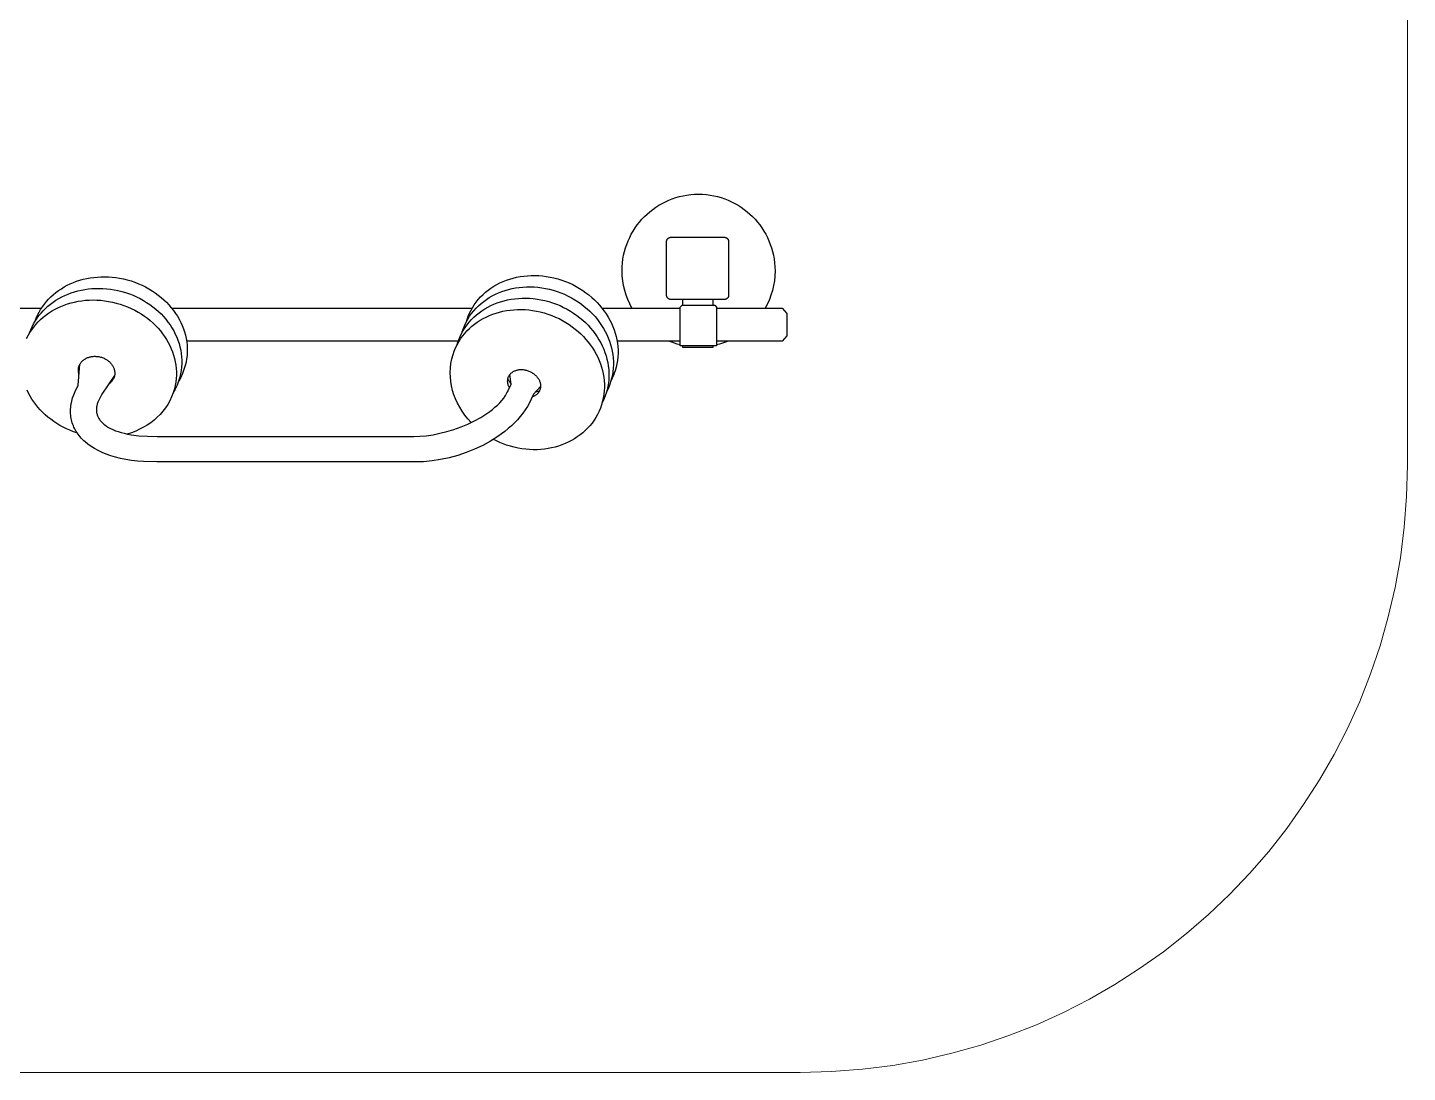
# Model space of a CAD drawing. Header units: millimetres. Extents: x -2168 to 1806, y -1792 to 1649.
# Drawn here: x -467 to 1806, y -1792 to -71 of the extents above; entities that cross this region are included whole.
import ezdxf

# ---------------------------------------------------------------- set-up
doc = ezdxf.new("R2010")
doc.units = ezdxf.units.MM
doc.layers.add('DIKOM_ЗОНА', color=80, linetype='Continuous')
doc.layers.add('DIKOM_ОБЪЕКТ', color=7, linetype='Continuous')

msp = doc.modelspace()

# ---------------------------------------------------------------- linework, layer by layer
at = {"layer": 'DIKOM_ЗОНА', "color": 3, "lineweight": 15}
msp.add_lwpolyline([(-1167.8, -1792.4), (806.2, -1792.4), (857.6, -1791.1), (908.4, -1787.3), (958.4, -1780.9), (1007.6, -1772.1), (1056, -1760.9), (1103.4, -1747.4), (1149.9, -1731.7), (1195.3, -1713.8), (1239.5, -1693.7), (1282.7, -1671.6), (1324.5, -1647.5), (1365.1, -1621.5), (1404.3, -1593.6), (1442.1, -1563.9), (1478.4, -1532.5), (1513.1, -1499.3), (1546.3, -1464.6), (1577.7, -1428.3), (1607.4, -1390.5), (1635.3, -1351.3), (1661.3, -1310.7), (1685.4, -1268.9), (1707.5, -1225.8), (1727.6, -1181.5), (1745.5, -1136.1), (1761.2, -1089.6), (1774.7, -1042.2), (1785.9, -993.8), (1794.7, -944.6), (1801.1, -894.6), (1804.9, -843.8), (1806.2, -792.4), (1806.2, 649.5)], dxfattribs=at)
at = {"layer": 'DIKOM_ОБЪЕКТ'}
for points in [[(528.8, -533.6, -64.4), (525.2, -526.6, -64.4), (521.9, -519.4, -64.4), (519.2, -512, -64.4), (516.9, -504.3, -64.4), (515, -496.4, -64.4), (513.7, -488.4, -64.4), (512.9, -480.2, -64.4), (512.6, -471.9, -64.4), (512.8, -465.4, -64.4), (513.3, -459, -64.4), (514.1, -452.7, -64.4), (515.2, -446.5, -64.4), (516.6, -440.4, -64.4), (518.3, -434.5, -64.4), (520.3, -428.6, -64.4), (522.5, -422.9, -64.4), (525.1, -417.3, -64.4), (527.8, -411.9, -64.4), (530.9, -406.6, -64.4), (534.1, -401.5, -64.4), (537.7, -396.6, -64.4), (541.4, -391.8, -64.4), (545.4, -387.2, -64.4), (549.5, -382.9, -64.4), (553.9, -378.7, -64.4), (558.5, -374.7, -64.4), (563.2, -371, -64.4), (568.2, -367.5, -64.4), (573.3, -364.2, -64.4), (578.6, -361.2, -64.4), (584, -358.4, -64.4), (589.6, -355.9, -64.4), (595.3, -353.6, -64.4), (601.1, -351.6, -64.4), (607.1, -349.9, -64.4), (613.2, -348.5, -64.4), (619.4, -347.4, -64.4), (625.7, -346.6, -64.4), (632.1, -346.1, -64.4), (638.5, -346, -64.4), (645, -346.1, -64.4), (651.4, -346.6, -64.4), (657.7, -347.4, -64.4), (663.9, -348.5, -64.4), (670, -349.9, -64.4), (676, -351.6, -64.4), (681.8, -353.6, -64.4), (687.5, -355.9, -64.4), (693.1, -358.4, -64.4), (698.5, -361.2, -64.4), (703.8, -364.2, -64.4), (708.9, -367.5, -64.4), (713.9, -371, -64.4), (718.6, -374.7, -64.4), (723.2, -378.7, -64.4), (727.6, -382.9, -64.4), (731.7, -387.2, -64.4), (735.7, -391.8, -64.4), (739.4, -396.6, -64.4), (742.9, -401.5, -64.4), (746.2, -406.6, -64.4), (749.3, -411.9, -64.4), (752, -417.3, -64.4), (754.6, -422.9, -64.4), (756.8, -428.6, -64.4), (758.8, -434.5, -64.4), (760.5, -440.4, -64.4), (761.9, -446.5, -64.4), (763, -452.7, -64.4), (763.8, -459, -64.4), (764.3, -465.4, -64.4), (764.5, -471.9, -64.4), (764.2, -480.2, -64.4), (763.4, -488.4, -64.4), (762.1, -496.5, -64.4), (760.2, -504.3, -64.4), (757.9, -512, -64.4), (755.2, -519.4, -64.4), (751.9, -526.6, -64.4), (748.3, -533.6, -64.4)], [(-454.4, -555.3, -60.7), (-452.5, -550.2, -57.6), (-450.3, -545.2, -54.5), (-447.8, -540.4, -51.4), (-445.2, -535.7, -48.4), (-442.2, -531.2, -45.4), (-439, -526.8, -42.5), (-435.7, -522.7, -39.7), (-432, -518.7, -36.9), (-428.2, -514.9, -34.2), (-424.2, -511.2, -31.6), (-420, -507.8, -29.1), (-415.6, -504.5, -26.6), (-411, -501.5, -24.2), (-406.3, -498.7, -21.9), (-401.4, -496, -19.7), (-396.3, -493.6, -17.6), (-391.2, -491.4, -15.6), (-385.9, -489.4, -13.7), (-380.4, -487.6, -11.9), (-374.9, -486.1, -10.2), (-369.2, -484.8, -8.7), (-363.5, -483.7, -7.2), (-357.7, -482.9, -5.9), (-351.7, -482.3, -4.7), (-345.8, -482, -3.6), (-339.7, -481.9, -2.6), (-333.6, -482, -1.8), (-327.5, -482.5, -1.1), (-321.3, -483.2, -0.6), (-315.1, -484.2, -0.2), (-308.9, -485.4, 0), (-302.7, -486.9, 0.1), (-296.3, -488.8, 0), (-290.1, -490.9, -0.2), (-284.1, -493.3, -0.7), (-278.2, -495.9, -1.2), (-272.5, -498.7, -1.9), (-267, -501.7, -2.8), (-261.6, -505, -3.8), (-256.5, -508.4, -5), (-251.6, -512.1, -6.3), (-246.8, -515.9, -7.7), (-242.3, -519.9, -9.3), (-238, -524, -10.9), (-233.9, -528.4, -12.7), (-230.1, -532.8, -14.7), (-226.5, -537.4, -16.7), (-223.1, -542.2, -18.8), (-220, -547, -21.1), (-217.1, -552, -23.4), (-214.5, -557.1, -25.8), (-212.1, -562.2, -28.4), (-210.1, -567.5, -31), (-208.3, -572.8, -33.7), (-206.8, -578.2, -36.5), (-205.6, -583.6, -39.3), (-204.6, -589.1, -42.3), (-204, -594.7, -45.3), (-203.7, -600.3, -48.3), (-203.7, -605.8, -51.4), (-204, -611.5, -54.6), (-204.7, -617.1, -57.8), (-205.7, -622.7, -61.1), (-207, -628.3, -64.4), (-209.1, -634.9, -68.5), (-211.6, -641.4, -72.4), (-214.5, -647.6, -76.3), (-217.8, -653.6, -80.1)], [(248.5, -574.8, -77.1), (249.2, -572.5, -75.9), (251.1, -567.1, -73), (253.3, -561.7, -70.1), (255.8, -556.6, -67.2), (258.5, -551.7, -64.3), (261.5, -546.9, -61.5), (264.8, -542.4, -58.6), (268.3, -538, -55.8), (272.1, -533.8, -53), (276, -529.9, -50.3), (280.2, -526.2, -47.6), (284.6, -522.6, -45), (289.1, -519.3, -42.4), (293.9, -516.3, -39.8), (298.8, -513.4, -37.4), (303.9, -510.8, -34.9), (309.1, -508.4, -32.6), (314.5, -506.3, -30.3), (320, -504.4, -28.1), (325.6, -502.8, -26), (331.4, -501.4, -24), (337.2, -500.2, -22), (343.2, -499.4, -20.2), (349.2, -498.8, -18.4), (355.3, -498.4, -16.8), (361.5, -498.4, -15.3), (367.7, -498.6, -13.8), (373.9, -499.1, -12.5), (380.2, -499.9, -11.3), (386.6, -501, -10.3), (392.9, -502.4, -9.3), (399.2, -504.1, -8.5), (405.6, -506, -7.9), (411.8, -508.3, -7.4), (417.9, -510.8, -7), (423.8, -513.6, -6.8), (429.5, -516.6, -6.7), (435, -519.8, -6.8), (440.4, -523.2, -7), (445.5, -526.8, -7.4), (450.4, -530.6, -7.8), (455.2, -534.6, -8.5), (459.7, -538.8, -9.2), (464, -543.1, -10.1), (468.1, -547.6, -11.1), (471.9, -552.2, -12.2), (475.5, -557, -13.5), (478.9, -561.9, -14.8), (482, -566.9, -16.3), (484.9, -572, -17.9), (487.5, -577.2, -19.6), (489.8, -582.5, -21.4), (491.9, -587.9, -23.3), (493.7, -593.4, -25.3), (495.2, -598.9, -27.4), (496.4, -604.4, -29.5), (497.4, -610, -31.8), (498, -615.7, -34.2), (498.4, -621.3, -36.6), (498.4, -627, -39.1), (498.1, -632.7, -41.8), (497.5, -638.4, -44.4), (496.6, -644, -47.2), (495.3, -649.6, -50), (493.7, -655.2, -52.9), (492.3, -659.4, -55.1), (490.7, -663.5, -57.4), (488.9, -667.5, -59.6), (487, -671.4, -61.8)], [(256.1, -556.1, -77.1), (256.7, -553.9, -75.9), (258.6, -548.4, -73), (260.8, -543.1, -70.1), (263.3, -537.9, -67.2), (266, -533, -64.3), (269.1, -528.2, -61.5), (272.3, -523.7, -58.6), (275.8, -519.3, -55.8), (279.6, -515.2, -53), (283.5, -511.2, -50.3), (287.7, -507.5, -47.6), (292.1, -504, -45), (296.6, -500.7, -42.4), (301.4, -497.6, -39.8), (306.3, -494.7, -37.4), (311.4, -492.1, -34.9), (316.6, -489.7, -32.6), (322, -487.6, -30.3), (327.5, -485.7, -28.1), (333.1, -484.1, -26), (338.9, -482.7, -24), (344.7, -481.6, -22), (350.7, -480.7, -20.2), (356.7, -480.1, -18.4), (362.8, -479.8, -16.8), (369, -479.7, -15.3), (375.2, -479.9, -13.8), (381.4, -480.4, -12.5), (387.7, -481.2, -11.3), (394.1, -482.3, -10.3), (400.4, -483.7, -9.3), (406.7, -485.4, -8.5), (413.1, -487.4, -7.9), (419.3, -489.6, -7.4), (425.4, -492.1, -7), (431.3, -494.9, -6.8), (437, -497.9, -6.7), (442.5, -501.1, -6.8), (447.9, -504.5, -7), (453, -508.1, -7.3), (458, -511.9, -7.8), (462.7, -515.9, -8.5), (467.2, -520.1, -9.2), (471.5, -524.4, -10.1), (475.6, -528.9, -11.1), (479.4, -533.5, -12.2), (483, -538.3, -13.5), (486.4, -543.2, -14.8), (489.5, -548.2, -16.3), (492.4, -553.3, -17.9), (495, -558.5, -19.6), (497.3, -563.8, -21.4), (499.4, -569.2, -23.3), (501.2, -574.7, -25.3), (502.7, -580.2, -27.4), (504, -585.7, -29.5), (504.9, -591.4, -31.8), (505.5, -597, -34.2), (505.9, -602.6, -36.6), (505.9, -608.3, -39.1), (505.6, -614, -41.8), (505, -619.7, -44.4), (504.1, -625.3, -47.2), (502.8, -631, -50), (501.3, -636.6, -52.9), (499.8, -640.7, -55.1), (498.2, -644.8, -57.3), (496.4, -648.8, -59.5), (494.5, -652.6, -61.8)], [(-468.3, -583.7, -54.6), (-465.7, -578.7, -51.4), (-463, -573.8, -48.3), (-459.9, -569.2, -45.3), (-456.6, -564.7, -42.3), (-453, -560.4, -39.3), (-449.3, -556.3, -36.5), (-445.3, -552.4, -33.7), (-441.1, -548.6, -31), (-436.6, -545.1, -28.4), (-432, -541.8, -25.8), (-427.2, -538.7, -23.4), (-422.3, -535.9, -21.1), (-417.1, -533.2, -18.8), (-411.8, -530.8, -16.7), (-406.4, -528.6, -14.7), (-400.8, -526.7, -12.7), (-395.1, -525, -10.9), (-389.3, -523.5, -9.3), (-383.4, -522.3, -7.7), (-377.4, -521.4, -6.3), (-371.3, -520.7, -5), (-365.1, -520.3, -3.8), (-358.9, -520.1, -2.8), (-352.6, -520.3, -1.9), (-346.2, -520.7, -1.2), (-339.9, -521.4, -0.7), (-333.4, -522.4, -0.2), (-327, -523.6, 0), (-320.6, -525.2, 0.1), (-314.2, -527.1, 0), (-308, -529.2, -0.2), (-301.9, -531.5, -0.7), (-296, -534.1, -1.2), (-290.3, -537, -1.9), (-284.8, -540, -2.8), (-279.5, -543.2, -3.8), (-274.3, -546.7, -5), (-269.4, -550.3, -6.3), (-264.7, -554.2, -7.7), (-260.1, -558.2, -9.3), (-255.8, -562.3, -10.9), (-251.8, -566.6, -12.7), (-247.9, -571.1, -14.7), (-244.3, -575.7, -16.7), (-240.9, -580.4, -18.8), (-237.8, -585.3, -21.1), (-234.9, -590.3, -23.4), (-232.3, -595.3, -25.8), (-230, -600.5, -28.4), (-227.9, -605.8, -31), (-226.1, -611.1, -33.7), (-224.6, -616.5, -36.5), (-223.4, -621.9, -39.3), (-222.5, -627.4, -42.3), (-221.9, -633, -45.3), (-221.6, -638.5, -48.3), (-221.6, -644.1, -51.4), (-221.9, -649.7, -54.6), (-222.5, -655.3, -57.8), (-223.5, -660.9, -61.1), (-224.8, -666.5, -64.4), (-226.9, -673.3, -68.5), (-229.5, -679.8, -72.5), (-232.4, -686.1, -76.5), (-235.8, -692.1, -80.3), (-239.6, -697.9, -84.1), (-243.8, -703.4, -87.8), (-248.3, -708.5, -91.4), (-253.2, -713.4, -94.8), (-258.4, -718, -98.2), (-263.9, -722.3, -101.4), (-269.7, -726.2, -104.4), (-275.8, -729.9, -107.4), (-282.1, -733.1, -110.1), (-288.6, -736.1, -112.7), (-295.4, -738.7, -115.2), (-302.4, -740.9, -117.5)], [(-463.3, -574.4, -60.7), (-461.4, -569.3, -57.5), (-459.2, -564.3, -54.4), (-456.7, -559.4, -51.4), (-454, -554.8, -48.3), (-451.1, -550.2, -45.4), (-447.9, -545.9, -42.5), (-444.5, -541.7, -39.7), (-440.9, -537.8, -36.9), (-437.1, -533.9, -34.2), (-433.1, -530.3, -31.6), (-428.9, -526.9, -29), (-424.5, -523.6, -26.6), (-419.9, -520.6, -24.2), (-415.2, -517.8, -21.9), (-410.3, -515.1, -19.7), (-405.2, -512.7, -17.6), (-400, -510.5, -15.6), (-394.7, -508.5, -13.7), (-389.3, -506.7, -11.9), (-383.8, -505.2, -10.2), (-378.1, -503.9, -8.6), (-372.4, -502.8, -7.2), (-366.6, -502, -5.9), (-360.6, -501.4, -4.6), (-354.7, -501.1, -3.6), (-348.6, -501, -2.6), (-342.5, -501.2, -1.8), (-336.4, -501.6, -1.1), (-330.2, -502.3, -0.6), (-324.1, -503.3, -0.2), (-317.8, -504.5, 0), (-311.6, -506.1, 0.1), (-305.3, -507.9, 0), (-299, -510, -0.2), (-293, -512.4, -0.7), (-287.1, -515, -1.2), (-281.4, -517.8, -1.9), (-275.9, -520.9, -2.8), (-270.6, -524.1, -3.8), (-265.4, -527.6, -5), (-260.5, -531.2, -6.3), (-255.7, -535, -7.7), (-251.2, -539, -9.3), (-246.9, -543.2, -10.9), (-242.8, -547.5, -12.7), (-239, -552, -14.7), (-235.4, -556.6, -16.7), (-232, -561.3, -18.8), (-228.9, -566.2, -21.1), (-226, -571.1, -23.4), (-223.4, -576.2, -25.8), (-221.1, -581.4, -28.4), (-219, -586.6, -31), (-217.2, -591.9, -33.7), (-215.7, -597.3, -36.5), (-214.5, -602.8, -39.3), (-213.6, -608.3, -42.3), (-212.9, -613.8, -45.3), (-212.6, -619.4, -48.3), (-212.6, -625, -51.4), (-213, -630.6, -54.6), (-213.6, -636.2, -57.8), (-214.6, -641.8, -61.1), (-215.9, -647.4, -64.4), (-218, -654.1, -68.5), (-220.5, -660.5, -72.4), (-223.4, -666.8, -76.3), (-226.7, -672.7, -80.2)], [(241, -593.5, -77.1), (241.7, -591.2, -75.9), (243.6, -585.7, -73), (245.8, -580.4, -70.1), (248.3, -575.3, -67.2), (251, -570.3, -64.3), (254, -565.6, -61.5), (257.3, -561, -58.6), (260.8, -556.7, -55.8), (264.5, -552.5, -53), (268.5, -548.6, -50.3), (272.7, -544.8, -47.6), (277.1, -541.3, -45), (281.6, -538, -42.4), (286.4, -534.9, -39.8), (291.3, -532.1, -37.4), (296.4, -529.5, -34.9), (301.6, -527.1, -32.6), (307, -525, -30.3), (312.5, -523.1, -28.1), (318.1, -521.4, -26), (323.9, -520.1, -24), (329.7, -518.9, -22), (335.7, -518.1, -20.2), (341.7, -517.5, -18.4), (347.8, -517.1, -16.8), (353.9, -517.1, -15.3), (360.2, -517.3, -13.8), (366.4, -517.8, -12.5), (372.7, -518.6, -11.3), (379, -519.7, -10.3), (385.4, -521.1, -9.3), (391.7, -522.7, -8.5), (398, -524.7, -7.9), (404.3, -527, -7.4), (410.4, -529.5, -7), (416.3, -532.3, -6.8), (422, -535.2, -6.7), (427.5, -538.5, -6.8), (432.8, -541.9, -7), (438, -545.5, -7.4), (442.9, -549.3, -7.8), (447.7, -553.3, -8.5), (452.2, -557.5, -9.2), (456.5, -561.8, -10.1), (460.6, -566.3, -11.1), (464.4, -570.9, -12.2), (468, -575.7, -13.5), (471.4, -580.6, -14.8), (474.5, -585.6, -16.3), (477.4, -590.7, -17.9), (480, -595.9, -19.6), (482.3, -601.2, -21.4), (484.4, -606.6, -23.3), (486.2, -612, -25.3), (487.7, -617.5, -27.4), (488.9, -623.1, -29.5), (489.9, -628.7, -31.8), (490.5, -634.4, -34.2), (490.9, -640, -36.6), (490.9, -645.7, -39.1), (490.6, -651.4, -41.8), (490, -657, -44.4), (489.1, -662.7, -47.2), (487.8, -668.3, -50), (486.2, -673.9, -52.9), (484.8, -678.2, -55.2), (483.1, -682.3, -57.4), (481.3, -686.4, -59.7), (479.4, -690.3, -61.9)], [(612.6, -528.7, -64.4), (612.6, -519.3, -64.4)], [(662, -519.3, -64.4), (662, -528.7, -64.4)], [(-917.7, -533.6, -64.4), (-443.8, -533.6, -64.4)], [(-229.5, -533.6, -64.4), (265.7, -533.6, -64.4)], [(263.8, -722, -118.7), (258.5, -716, -117.4), (253.6, -709.9, -115.8), (249.2, -703.5, -114.1), (245.1, -696.9, -112.1), (241.5, -690.2, -110), (238.3, -683.2, -107.7), (235.6, -676.2, -105.2), (233.4, -669, -102.5), (231.6, -661.7, -99.7), (230.4, -654.4, -96.7), (229.7, -647, -93.6), (229.5, -639.5, -90.3), (229.8, -632.1, -86.9), (230.7, -624.7, -83.4), (232.1, -617.3, -79.7), (234.1, -609.9, -75.9), (236.1, -604.4, -73), (238.3, -599.1, -70.1), (240.7, -594, -67.2), (243.5, -589, -64.3), (246.5, -584.3, -61.5), (249.8, -579.7, -58.6), (253.3, -575.4, -55.8), (257, -571.2, -53), (261, -567.3, -50.3), (265.2, -563.5, -47.6), (269.5, -560, -45), (274.1, -556.7, -42.4), (278.9, -553.6, -39.8), (283.8, -550.8, -37.4), (288.9, -548.2, -34.9), (294.1, -545.8, -32.6), (299.5, -543.7, -30.3), (305, -541.8, -28.1), (310.6, -540.1, -26), (316.4, -538.7, -24), (322.2, -537.6, -22), (328.2, -536.7, -20.2), (334.2, -536.1, -18.4), (340.3, -535.8, -16.8), (346.4, -535.8, -15.3), (352.7, -536, -13.8), (358.9, -536.5, -12.5), (365.2, -537.3, -11.3), (371.5, -538.4, -10.3), (377.9, -539.7, -9.3), (384.2, -541.4, -8.5), (390.5, -543.4, -7.9), (396.8, -545.7, -7.4), (402.8, -548.2, -7), (408.7, -550.9, -6.8), (414.5, -553.9, -6.7), (420, -557.1, -6.8), (425.3, -560.6, -7), (430.5, -564.2, -7.4), (435.4, -568, -7.8), (440.2, -572, -8.5), (444.7, -576.1, -9.2), (449, -580.5, -10.1), (453, -585, -11.1), (456.9, -589.6, -12.2), (460.5, -594.3, -13.5), (463.9, -599.2, -14.8), (467, -604.2, -16.3), (469.9, -609.4, -17.9), (472.5, -614.6, -19.6), (474.8, -619.9, -21.4), (476.9, -625.3, -23.3), (478.7, -630.7, -25.3), (480.2, -636.2, -27.4), (481.4, -641.8, -29.5), (482.4, -647.4, -31.8), (483, -653, -34.2), (483.4, -658.7, -36.6), (483.4, -664.4, -39.1), (483.1, -670, -41.8), (482.5, -675.7, -44.4), (481.6, -681.4, -47.2), (480.3, -687, -50), (478.7, -692.6, -52.9), (476.8, -698.1, -55.8), (474.6, -703.4, -58.7), (472.1, -708.5, -61.6), (469.4, -713.5, -64.5), (466.4, -718.2, -67.4), (463.1, -722.8, -70.2), (459.6, -727.2, -73), (455.8, -731.3, -75.8), (451.9, -735.3, -78.6), (447.7, -739, -81.2), (443.3, -742.5, -83.9), (438.8, -745.8, -86.5), (434, -748.9, -89), (429.1, -751.7, -91.5), (424, -754.3, -93.9), (418.8, -756.7, -96.3), (413.4, -758.9, -98.5), (407.9, -760.7, -100.7), (402.3, -762.4, -102.8), (396.5, -763.8, -104.9), (390.7, -764.9, -106.8), (384.7, -765.8, -108.7), (378.7, -766.4, -110.4), (372.6, -766.7, -112.1), (366.4, -766.8, -113.6), (360.2, -766.5, -115), (354, -766, -116.3), (347.7, -765.2, -117.5), (341.3, -764.1, -118.6), (335, -762.8, -119.5), (328.7, -761.1, -120.3), (322.3, -759.1, -121), (316.7, -757.1, -121.5), (311.2, -754.8, -121.8), (305.9, -752.4, -122), (300.6, -749.7, -122.1)], [(479.5, -533.6, -64.4), (608.4, -533.6, -64.4)], [(668.3, -533.6, -64.4), (776.2, -533.6, -64.4), (784.2, -542.4, -64.4), (784.2, -579.1, -64.4), (776.2, -587.9, -64.4), (668.3, -587.9, -64.4)], [(244.2, -587.9, -64.4), (-204.8, -587.9, -64.4)], [(608.4, -587.9, -64.4), (504.3, -587.9, -64.4)], [(608.4, -594.1, -64.4), (603.6, -592.8, -64.4), (598.9, -591.4, -64.4), (594.3, -589.7, -64.4), (589.7, -587.9, -64.4)], [(687.3, -587.9, -64.4), (682.7, -589.8, -64.4), (678, -591.4, -64.4), (673.2, -592.9, -64.4), (668.3, -594.2, -64.4)], [(-382, -642.1, -72.4), (-382.4, -640.7, -71.4), (-382.7, -639.2, -70.5), (-382.9, -637.7, -69.6), (-383, -636.2, -68.6), (-382.9, -634.8, -67.6), (-382.8, -633.3, -66.5), (-382.6, -631.8, -65.5), (-382.3, -630.3, -64.4), (-381.9, -629.1, -63.5), (-381.5, -627.9, -62.7), (-380.9, -626.7, -61.8), (-380.4, -625.6, -60.9), (-379.7, -624.6, -60.1), (-379, -623.5, -59.3), (-378.3, -622.5, -58.5), (-377.5, -621.6, -57.7), (-376.6, -620.7, -56.9), (-375.7, -619.8, -56.1), (-374.7, -619, -55.4), (-373.7, -618.2, -54.7), (-372.6, -617.5, -54), (-371.5, -616.8, -53.4), (-370.3, -616.2, -52.7), (-369.1, -615.6, -52.1), (-367.9, -615.1, -51.6), (-366.6, -614.7, -51), (-365.3, -614.2, -50.5), (-364, -613.9, -50), (-362.7, -613.6, -49.6), (-361.3, -613.3, -49.1), (-359.9, -613.1, -48.8), (-358.5, -613, -48.4), (-357, -612.9, -48.1), (-355.5, -612.9, -47.8), (-354.1, -613, -47.6), (-352.6, -613.1, -47.4), (-351.1, -613.2, -47.2), (-349.6, -613.5, -47.1), (-348.1, -613.8, -47.1), (-346.6, -614.2, -47), (-345.1, -614.6, -47.1), (-343.6, -615.1, -47.1), (-342.2, -615.6, -47.2), (-340.8, -616.2, -47.4), (-339.4, -616.9, -47.6), (-338.1, -617.6, -47.8), (-336.9, -618.3, -48.1), (-335.7, -619.1, -48.4), (-334.5, -619.9, -48.8), (-333.4, -620.8, -49.1), (-332.3, -621.7, -49.6), (-331.3, -622.7, -50), (-330.3, -623.6, -50.5), (-329.4, -624.6, -51), (-328.5, -625.7, -51.6), (-327.7, -626.7, -52.1), (-327, -627.8, -52.7), (-326.3, -629, -53.4), (-325.7, -630.1, -54), (-325.1, -631.3, -54.7), (-324.6, -632.4, -55.4), (-324.2, -633.6, -56.1), (-323.8, -634.8, -56.9), (-323.5, -636.1, -57.7), (-323.3, -637.3, -58.5), (-323.1, -638.5, -59.3), (-323, -639.8, -60.1), (-323, -641, -60.9), (-323.1, -642.3, -61.8), (-323.2, -643.5, -62.7), (-323.4, -644.8, -63.5), (-323.7, -646, -64.4), (-324, -647, -65.2), (-324.3, -648, -65.9), (-324.7, -648.9, -66.6), (-325.1, -649.8, -67.3), (-325.6, -650.7, -68), (-326.1, -651.6, -68.6), (-326.7, -652.4, -69.3), (-327.3, -653.2, -70), (-327.9, -654, -70.6), (-328.6, -654.8, -71.3), (-329.3, -655.5, -71.9), (-330, -656.2, -72.5), (-330.8, -656.9, -73.1), (-331.6, -657.5, -73.7), (-332.4, -658.2, -74.2), (-333.3, -658.7, -74.8)], [(662, -595.5, -64.4), (662, -598.3, -64.4), (612.6, -598.3, -64.4), (612.6, -595.5, -64.4)], [(378.3, -662.8, -64.4), (366.9, -675.4, -64.4), (363, -683.7, -64.4), (360, -689.7, -64.4), (356.7, -695.6, -64.4), (353, -701.3, -64.4), (349, -706.8, -64.4), (344.8, -712.2, -64.4), (340.3, -717.4, -64.4), (335.5, -722.5, -64.4), (330.5, -727.3, -64.4), (325.2, -732, -64.4), (319.7, -736.5, -64.4), (314, -740.8, -64.4), (308.1, -745, -64.4), (295.9, -752.8, -64.4), (283, -759.8, -64.4), (269.7, -766, -64.4), (256, -771.5, -64.4), (242, -776.2, -64.4), (227.8, -780, -64.4), (213.7, -783.1, -64.4), (199.6, -785.2, -64.4), (185.7, -786.6, -64.4), (172.1, -787, -64.4), (-254, -787, -64.4), (-275.7, -786.3, -64.4), (-285.9, -785.5, -64.4), (-295.5, -784.3, -64.4), (-304.7, -782.8, -64.4), (-313.5, -781.1, -64.4), (-321.8, -779, -64.4), (-329.6, -776.7, -64.4), (-337, -774.1, -64.4), (-343.9, -771.3, -64.4), (-350.4, -768.3, -64.4), (-356.5, -765, -64.4), (-362, -761.5, -64.4), (-367.2, -757.8, -64.4), (-371.9, -753.9, -64.4), (-374.1, -751.9, -64.4), (-376.2, -749.9, -64.4), (-378.2, -747.8, -64.4), (-380.1, -745.7, -64.4), (-381.9, -743.5, -64.4), (-383.5, -741.3, -64.4), (-385.1, -739.1, -64.4), (-386.5, -736.8, -64.4), (-387.9, -734.5, -64.4), (-389.1, -732.2, -64.4), (-390.3, -729.8, -64.4), (-391.3, -727.4, -64.4), (-392.2, -725, -64.4), (-393.1, -722.6, -64.4), (-393.8, -720.1, -64.4), (-394.4, -717.6, -64.4), (-394.9, -715.1, -64.4), (-395.3, -712.6, -64.4), (-395.7, -710.1, -64.4), (-395.9, -707.5, -64.4), (-396, -705, -64.4), (-396, -702.4, -64.4), (-395.9, -699.8, -64.4), (-395.7, -697.2, -64.4), (-395.4, -694.6, -64.4), (-395, -692, -64.4), (-394, -686.7, -64.4), (-392.5, -681.5, -64.4), (-390.7, -676.3, -64.4), (-388.4, -671, -64.4), (-383.6, -660.7, -64.4), (-380.6, -626, -64.4)], [(327.2, -664.8, -76.8), (326.6, -663.7, -76.3), (326, -662.6, -75.7), (325.5, -661.4, -75.1), (325.1, -660.3, -74.5), (324.8, -659.1, -73.9), (324.5, -657.9, -73.2), (324.3, -656.7, -72.5), (324.2, -655.6, -71.8), (324.1, -654.4, -71), (324.1, -653.2, -70.3), (324.2, -652.1, -69.5), (324.3, -650.9, -68.7), (324.6, -649.8, -67.9), (324.9, -648.6, -67), (325.2, -647.5, -66.2), (325.7, -646.4, -65.3), (326.2, -645.4, -64.5), (326.8, -644.4, -63.7), (327.4, -643.5, -62.9), (328.1, -642.6, -62.1), (328.8, -641.7, -61.3), (329.6, -640.9, -60.5), (330.4, -640.2, -59.7), (331.3, -639.5, -59), (332.2, -638.8, -58.3), (333.1, -638.2, -57.6), (334.1, -637.6, -56.9), (335.2, -637.1, -56.2), (336.3, -636.7, -55.5), (337.4, -636.2, -54.9), (338.5, -635.9, -54.3), (339.7, -635.6, -53.7), (340.8, -635.3, -53.1), (342.1, -635.1, -52.6), (343.3, -634.9, -52.1), (344.6, -634.8, -51.6), (345.8, -634.7, -51.1), (347.1, -634.7, -50.7), (348.4, -634.8, -50.3), (349.7, -634.9, -50), (351.1, -635.1, -49.6), (352.4, -635.3, -49.3), (353.7, -635.6, -49.1), (355.1, -635.9, -48.8), (356.4, -636.3, -48.7), (357.7, -636.7, -48.5), (359.1, -637.2, -48.4), (360.4, -637.8, -48.3), (361.7, -638.4, -48.3), (363, -639.1, -48.3), (364.2, -639.8, -48.4), (365.3, -640.5, -48.5), (366.5, -641.3, -48.6), (367.6, -642.1, -48.8), (368.6, -643, -49), (369.6, -643.9, -49.3), (370.6, -644.8, -49.5), (371.5, -645.7, -49.9), (372.3, -646.7, -50.2), (373.1, -647.7, -50.6), (373.8, -648.7, -51), (374.5, -649.7, -51.4), (375.2, -650.8, -51.9), (375.8, -651.8, -52.4), (376.3, -652.9, -52.9), (376.8, -654, -53.5), (377.2, -655.1, -54.1), (377.5, -656.2, -54.7), (377.8, -657.3, -55.3), (378, -658.4, -56), (378.2, -659.6, -56.6), (378.3, -660.7, -57.3), (378.4, -661.8, -58.1), (378.3, -662.9, -58.8), (378.2, -664, -59.5), (378.1, -665.1, -60.3), (377.9, -666.2, -61.1), (377.6, -667.3, -61.9), (377.2, -668.4, -62.7), (376.8, -669.4, -63.5), (376.3, -670.3, -64.3), (375.8, -671.2, -65), (375.3, -672, -65.7), (374.7, -672.8, -66.4), (374.1, -673.6, -67.1), (373.4, -674.3, -67.8), (372.7, -675, -68.5), (372, -675.7, -69.2), (371.2, -676.3, -69.8), (370.4, -676.9, -70.5), (369.6, -677.5, -71.1), (368.7, -678, -71.7), (367.8, -678.4, -72.3), (366.9, -678.9, -72.9), (365.9, -679.3, -73.5), (364.9, -679.6, -74.1)], [(-323.4, -644.5, -64.4), (-344.6, -675, -64.4), (-349.8, -686.2, -64.4), (-350.9, -688.7, -64.4), (-351.4, -690, -64.4), (-351.8, -691.3, -64.4), (-352.2, -692.6, -64.4), (-352.5, -694, -64.4), (-352.8, -695.3, -64.4), (-353, -696.6, -64.4), (-353.1, -697.9, -64.4), (-353.2, -699.2, -64.4), (-353.3, -700.5, -64.4), (-353.3, -701.8, -64.4), (-353.2, -703.1, -64.4), (-353.1, -704.4, -64.4), (-352.9, -705.6, -64.4), (-352.6, -706.9, -64.4), (-352.3, -708.2, -64.4), (-351.9, -709.5, -64.4), (-351.5, -710.7, -64.4), (-351, -712, -64.4), (-350.4, -713.2, -64.4), (-349.8, -714.4, -64.4), (-349.1, -715.6, -64.4), (-348.3, -716.8, -64.4), (-347.5, -718, -64.4), (-346.6, -719.2, -64.4), (-345.6, -720.4, -64.4), (-344.5, -721.5, -64.4), (-343.4, -722.6, -64.4), (-342.2, -723.7, -64.4), (-341, -724.8, -64.4), (-339.6, -725.9, -64.4), (-336.8, -728, -64.4), (-333.6, -730, -64.4), (-330, -731.9, -64.4), (-326.2, -733.7, -64.4), (-322.1, -735.4, -64.4), (-317.6, -736.9, -64.4), (-312.8, -738.4, -64.4), (-307.6, -739.7, -64.4), (-302.1, -740.9, -64.4), (-296.2, -742, -64.4), (-283.4, -743.7, -64.4), (-269, -744.7, -64.4), (-253.2, -745.1, -64.4), (169.6, -745.1, -64.4), (179.6, -744.7, -64.4), (190.1, -743.7, -64.4), (201.2, -742, -64.4), (212.6, -739.7, -64.4), (224.1, -736.8, -64.4), (235.7, -733.3, -64.4), (247.3, -729.1, -64.4), (258.6, -724.5, -64.4), (269.5, -719.2, -64.4), (280, -713.5, -64.4), (289.9, -707.2, -64.4), (294.5, -703.9, -64.4), (299, -700.5, -64.4), (303.2, -696.9, -64.4), (307.2, -693.3, -64.4), (311, -689.5, -64.4), (314.4, -685.6, -64.4), (317.6, -681.6, -64.4), (320.5, -677.5, -64.4), (323, -673.3, -64.4), (324.2, -671.1, -64.4), (325.2, -669, -64.4), (330, -658.6, -64.4), (327.9, -642.8, -64.4)], [(330, -658.5, -78.7), (329.2, -657.5, -78.4), (328.4, -656.4, -78.1), (327.6, -655.3, -77.7), (326.9, -654.3, -77.3), (326.2, -653.2, -76.9), (325.6, -652, -76.5), (325.1, -650.9, -76), (324.6, -649.8, -75.6)], [(-385.1, -739.1, -128.8), (-391.1, -737.1, -128.6), (-396.9, -734.8, -128.2), (-402.6, -732.3, -127.7), (-408.1, -729.6, -127), (-413.5, -726.7, -126.1), (-418.7, -723.5, -125.2), (-423.7, -720.2, -124.1), (-428.5, -716.7, -122.9), (-433.1, -713.1, -121.5), (-437.5, -709.3, -120), (-441.8, -705.3, -118.4), (-445.8, -701.1, -116.7), (-449.6, -696.9, -114.9), (-453.2, -692.5, -113), (-456.5, -687.9, -111), (-459.7, -683.3, -108.9), (-462.6, -678.6, -106.7), (-465.2, -673.7, -104.3), (-467.6, -668.8, -101.9)], [(376.8, -669.3, -72), (375.2, -670.1, -72.8), (373.6, -670.8, -73.6), (371.9, -671.4, -74.4), (370.1, -671.9, -75.1)]]:
    msp.add_polyline3d(points, dxfattribs=at)
for points in [[(681.1, -519.3, -64.4), (593, -519.3, -64.4), (592.6, -519.3, -64.4), (592.3, -519.3, -64.4), (591.9, -519.2, -64.4), (591.6, -519.2, -64.4), (591.2, -519.1, -64.4), (590.9, -519, -64.4), (590.6, -518.9, -64.4), (590.2, -518.8, -64.4), (589.9, -518.6, -64.4), (589.6, -518.5, -64.4), (589.3, -518.3, -64.4), (589.1, -518.1, -64.4), (588.8, -517.9, -64.4), (588.5, -517.7, -64.4), (588.3, -517.5, -64.4), (588, -517.3, -64.4), (587.8, -517, -64.4), (587.6, -516.8, -64.4), (587.4, -516.5, -64.4), (587.2, -516.2, -64.4), (587, -515.9, -64.4), (586.8, -515.7, -64.4), (586.7, -515.4, -64.4), (586.5, -515, -64.4), (586.4, -514.7, -64.4), (586.3, -514.4, -64.4), (586.2, -514.1, -64.4), (586.1, -513.7, -64.4), (586, -513.4, -64.4), (586, -513, -64.4), (586, -512.7, -64.4), (586, -512.3, -64.4), (586, -423.9, -64.4), (586, -423.5, -64.4), (586, -423.1, -64.4), (586, -422.8, -64.4), (586.1, -422.4, -64.4), (586.2, -422.1, -64.4), (586.3, -421.8, -64.4), (586.4, -421.4, -64.4), (586.5, -421.1, -64.4), (586.7, -420.8, -64.4), (586.8, -420.5, -64.4), (587, -420.2, -64.4), (587.2, -419.9, -64.4), (587.4, -419.7, -64.4), (587.6, -419.4, -64.4), (587.8, -419.1, -64.4), (588, -418.9, -64.4), (588.3, -418.7, -64.4), (588.5, -418.5, -64.4), (588.8, -418.2, -64.4), (589.1, -418, -64.4), (589.3, -417.9, -64.4), (589.6, -417.7, -64.4), (589.9, -417.5, -64.4), (590.2, -417.4, -64.4), (590.6, -417.3, -64.4), (590.9, -417.2, -64.4), (591.2, -417.1, -64.4), (591.6, -417, -64.4), (591.9, -416.9, -64.4), (592.3, -416.9, -64.4), (592.6, -416.9, -64.4), (593, -416.9, -64.4), (681.1, -416.9, -64.4), (681.5, -416.9, -64.4), (681.8, -416.9, -64.4), (682.2, -416.9, -64.4), (682.5, -417, -64.4), (682.9, -417.1, -64.4), (683.2, -417.2, -64.4), (683.5, -417.3, -64.4), (683.8, -417.4, -64.4), (684.2, -417.5, -64.4), (684.5, -417.7, -64.4), (684.7, -417.9, -64.4), (685, -418, -64.4), (685.3, -418.2, -64.4), (685.6, -418.5, -64.4), (685.8, -418.7, -64.4), (686.1, -418.9, -64.4), (686.3, -419.1, -64.4), (686.5, -419.4, -64.4), (686.7, -419.7, -64.4), (686.9, -419.9, -64.4), (687.1, -420.2, -64.4), (687.3, -420.5, -64.4), (687.4, -420.8, -64.4), (687.6, -421.1, -64.4), (687.7, -421.4, -64.4), (687.8, -421.8, -64.4), (687.9, -422.1, -64.4), (688, -422.4, -64.4), (688, -422.8, -64.4), (688.1, -423.1, -64.4), (688.1, -423.5, -64.4), (688.1, -423.9, -64.4), (688.1, -512.3, -64.4), (688.1, -512.7, -64.4), (688.1, -513, -64.4), (688, -513.4, -64.4), (688, -513.7, -64.4), (687.9, -514.1, -64.4), (687.8, -514.4, -64.4), (687.7, -514.7, -64.4), (687.6, -515, -64.4), (687.4, -515.4, -64.4), (687.3, -515.7, -64.4), (687.1, -515.9, -64.4), (686.9, -516.2, -64.4), (686.7, -516.5, -64.4), (686.5, -516.8, -64.4), (686.3, -517, -64.4), (686.1, -517.3, -64.4), (685.8, -517.5, -64.4), (685.6, -517.7, -64.4), (685.3, -517.9, -64.4), (685, -518.1, -64.4), (684.7, -518.3, -64.4), (684.5, -518.5, -64.4), (684.2, -518.6, -64.4), (683.8, -518.8, -64.4), (683.5, -518.9, -64.4), (683.2, -519, -64.4), (682.9, -519.1, -64.4), (682.5, -519.2, -64.4), (682.2, -519.2, -64.4), (681.8, -519.3, -64.4), (681.5, -519.3, -64.4)], [(668.3, -595.5, -64.4), (608.4, -595.5, -64.4), (608.4, -531.7, -64.4), (611.4, -528.7, -64.4), (665.3, -528.7, -64.4), (668.3, -531.7, -64.4)]]:
    msp.add_polyline3d(points, close=True, dxfattribs=at)

doc.saveas('drawing.dxf')
